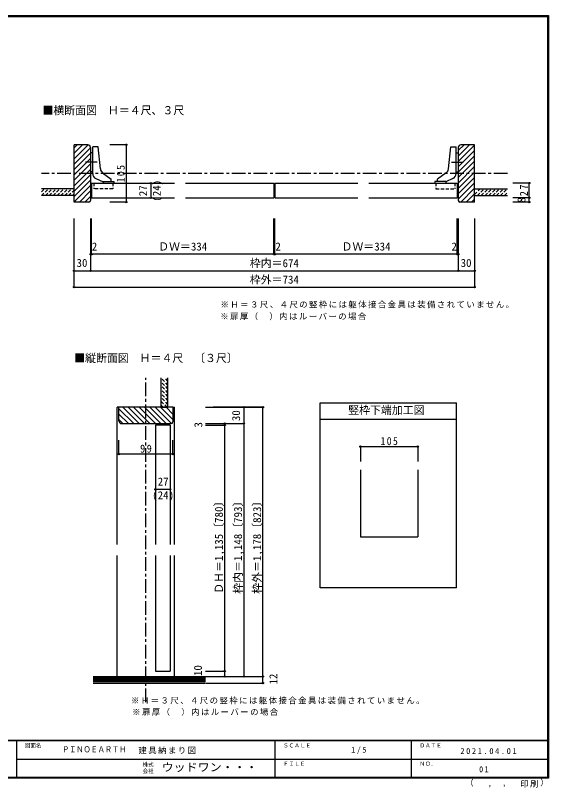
# Model space of a CAD drawing. Units: millimetres at full size, sheet at 1:5. Extents: x -973 to 977, y -718 to 696.
# Drawn here: x 0 to 977, y -718 to 696 of the extents above; entities that cross this region are included whole.
import ezdxf
from ezdxf.enums import TextEntityAlignment as Align

# ---------------------------------------------------------------- set-up
doc = ezdxf.new("R2010")
doc.units = ezdxf.units.MM
doc.header["$LTSCALE"] = 5
doc.header["$PDMODE"] = 32
doc.header["$PDSIZE"] = 2.5
doc.linetypes.add('CHAIN1', pattern=[8, 5, -1, 1, -1])
doc.linetypes.add('DASHED1', pattern=[1.8, 1.2, -0.6])
for name, color, linetype in [('0-0_補助線', 3, 'Continuous'), ('0-1_通り芯', 4, 'CHAIN1'), ('0-3_仕上げ', 2, 'Continuous'), ('0-4_枠', 3, 'Continuous'), ('0-6_扉', 6, 'Continuous'), ('0-7_金物', 7, 'Continuous'), ('0-A_文字', 7, 'Continuous'), ('0-B_寸法', 7, 'Continuous'), ('0-C_ハッチ', 4, 'Continuous'), ('F-1_枠', 6, 'Continuous'), ('F-A_文字', 7, 'Continuous')]:
    doc.layers.add(name, color=color, linetype=linetype)
doc.styles.add('ＭＳ ゴシック', font='')
doc.styles.get('ＭＳ ゴシック').set_extended_font_data('MS Gothic')

msp = doc.modelspace()

# ---------------------------------------------------------------- linework, layer by layer
at = {"layer": '0-0_補助線'}
for p, q in [((558.146, -13.5), (808.146, -13.5)), ((558.146, -352.005), (558.146, -13.5)), ((808.146, -352.005), (808.146, -13.5)), ((558.146, -43.5), (808.146, -43.5)), ((631.831, -136.109), (631.831, -258.475)), ((736.831, -136.109), (736.831, -258.475)), ((631.831, -258.475), (736.831, -258.475)), ((808.146, -352.005), (558.146, -352.005))]:
    msp.add_line(p, q, dxfattribs=at)
at = {"layer": '0-0_補助線', "color": 4}
for p, q in [((631.831, -93.488), (736.831, -93.488)), ((631.831, -93.488), (631.831, -120.621)), ((736.831, -93.488), (736.831, -120.621))]:
    msp.add_line(p, q, dxfattribs=at)
at = {"layer": '0-0_補助線', "color": 7}
for p in [(631.831, -93.488), (736.831, -93.488)]:
    msp.add_point(p, dxfattribs=at)
at = {"layer": '0-1_通り芯'}
for p, q in [((901.146, 406.5), (47.146, 406.5)), ((238.646, -561.299), (238.646, 32.5))]:
    msp.add_line(p, q, dxfattribs=at)
at = {"layer": '0-3_仕上げ'}
for p, q in [((107.146, 378.5), (47.146, 378.5)), ((841.146, 378.5), (901.146, 378.5)), ((107.146, 366), (47.146, 366)), ((841.146, 366), (901.146, 366)), ((266.646, -21.5), (266.646, 32.5)), ((279.146, -21.5), (279.146, 32.5)), ((266.646, -21.5), (279.146, -21.5)), ((142.146, -514.5), (348.146, -514.5)), ((142.146, -526.5), (348.146, -526.5))]:
    msp.add_line(p, q, dxfattribs=at)
at = {"layer": '0-3_仕上げ', "color": 7}
for p, q in [((348.146, -516.5), (142.146, -516.5)), ((348.146, -518.5), (142.146, -518.5)), ((348.146, -520.5), (142.146, -520.5)), ((348.146, -522.5), (142.146, -522.5)), ((348.146, -524.5), (142.146, -524.5))]:
    msp.add_line(p, q, dxfattribs=at)
at = {"layer": '0-4_枠'}
for p, q in [((132.146, 459), (107.146, 459)), ((137.146, 454), (137.146, 357)), ((811.146, 454), (811.146, 357)), ((841.146, 459), (816.146, 459)), ((841.146, 354), (841.146, 459)), ((841.146, 354), (814.146, 354)), ((288.146, -21.5), (189.146, -21.5)), ((189.146, -46.5), (189.146, -21.5)), ((288.146, -21.5), (288.146, -48.5)), ((194.146, -51.5), (285.146, -51.5))]:
    msp.add_line(p, q, dxfattribs=at)
at = {"layer": '0-4_枠', "color": 4}
for p, q in [((202.146, -21.5), (186.146, -21.5)), ((186.146, -273), (186.146, -21.5)), ((288.146, -21.5), (291.146, -21.5)), ((291.146, -273), (291.146, -21.5)), ((186.146, -514.5), (186.146, -293)), ((291.146, -514.5), (291.146, -293))]:
    msp.add_line(p, q, dxfattribs=at)
at = {"layer": '0-4_枠'}
msp.add_lwpolyline([(134.146, 354), (107.146, 354), (107.146, 459)], dxfattribs=at)
for centre, radius, start, end in [((132.146, 454), 5, 0, 90), ((816.146, 454), 5, 90, 180), ((134.146, 357), 3, 270, 0), ((814.146, 357), 3, 180, 270), ((194.146, -46.5), 5, 180, 270), ((285.146, -48.5), 3, 270, 0)]:
    msp.add_arc(centre, radius, start, end, dxfattribs=at)
at = {"layer": '0-6_扉'}
for p, q in [((139.146, 389), (139.146, 362)), ((139.146, 389), (291.146, 389)), ((475.146, 389), (475.146, 362)), ((475.146, 389), (627.146, 389)), ((647.146, 389), (809.146, 389)), ((809.146, 389), (809.146, 362)), ((139.146, 362), (291.146, 362)), ((311.146, 362), (473.146, 362)), ((475.146, 362), (627.146, 362)), ((647.146, 362), (809.146, 362)), ((283.146, -54.5), (256.146, -54.5)), ((256.146, -54.5), (256.146, -273)), ((283.146, -54.5), (283.146, -273)), ((256.146, -293), (256.146, -504.5)), ((283.146, -293), (283.146, -504.5)), ((256.146, -504.5), (283.146, -504.5))]:
    msp.add_line(p, q, dxfattribs=at)
msp.add_lwpolyline([(311.146, 389), (473.146, 389), (473.146, 362)], dxfattribs=at)
at = {"layer": '0-7_金物'}
for p, q in [((150.876, 455), (141.146, 455)), ((141.146, 406.271), (141.146, 455)), ((155.245, 414.851), (150.876, 455)), ((793.047, 414.851), (797.416, 455)), ((797.416, 455), (807.146, 455)), ((807.146, 406.271), (807.146, 455)), ((141.146, 444.5), (137.146, 444.5)), ((807.146, 444.5), (811.146, 444.5)), ((141.146, 409.5), (137.146, 409.5)), ((146.931, 397.203), (160.146, 391.061)), ((159.251, 407.885), (175.146, 396.161)), ((175.146, 392), (175.146, 396.161)), ((789.042, 407.885), (773.146, 396.161)), ((773.146, 392), (773.146, 396.161)), ((801.361, 397.203), (788.146, 391.061)), ((807.146, 409.5), (811.146, 409.5)), ((160.146, 392), (180.146, 392)), ((160.146, 392), (160.146, 389)), ((180.146, 392), (180.146, 389)), ((768.146, 392), (768.146, 389)), ((788.146, 392), (768.146, 392)), ((788.146, 392), (788.146, 389))]:
    msp.add_line(p, q, dxfattribs=at)
at = {"layer": '0-7_金物', "linetype": 'CHAIN1'}
for p, q in [((149.38, 427), (127.962, 427)), ((798.912, 427), (820.33, 427))]:
    msp.add_line(p, q, dxfattribs=at)
at = {"layer": '0-7_金物', "linetype": 'DASHED1'}
for p, q in [((143.146, 389), (143.146, 378.5)), ((805.146, 389), (805.146, 378.5))]:
    msp.add_line(p, q, dxfattribs=at)
for points in [[(178.146, 389), (178.146, 378.5), (143.146, 378.5)], [(770.146, 389), (770.146, 378.5), (805.146, 378.5)]]:
    msp.add_lwpolyline(points, dxfattribs=at)
at = {"layer": '0-7_金物'}
for centre, start, end in [((165.187, 415.933), 186.21051, 233.58794), ((783.106, 415.933), 306.41206, 353.78949), ((151.146, 406.271), 180, 245.07153), ((797.146, 406.271), 294.92847, 0)]:
    msp.add_arc(centre, 10, start, end, dxfattribs=at)
at = {"layer": '0-B_寸法', "color": 4}
for p, q in [((202.581, 459), (172.581, 459)), ((202.581, 459), (202.581, 354)), ((235.825, 389), (247.719, 389)), ((247.719, 389), (247.719, 362)), ((941.146, 389), (911.146, 389)), ((941.146, 362), (941.146, 389)), ((202.581, 354), (172.581, 354)), ((235.825, 362), (247.719, 362)), ((941.146, 362), (911.146, 362)), ((941.146, 354), (911.146, 354)), ((941.146, 354), (941.146, 362)), ((107.146, 198.5), (107.146, 324)), ((137.146, 324), (137.146, 228.5)), ((139.146, 258.5), (139.146, 324)), ((473.146, 258.5), (473.146, 324)), ((475.146, 258.5), (475.146, 324)), ((809.146, 258.5), (809.146, 324)), ((811.146, 324), (811.146, 228.5)), ((811.146, 258.5), (811.146, 313.5)), ((841.146, 324), (841.146, 198.5)), ((811.146, 258.5), (137.146, 258.5)), ((107.146, 228.5), (841.146, 228.5)), ((107.146, 198.5), (841.146, 198.5)), ((348.146, -21.5), (453.146, -21.5)), ((453.146, -21.5), (362.146, -21.5)), ((418.146, -21.5), (418.146, -514.5)), ((453.146, -526.5), (453.146, -21.5)), ((348.146, -51.5), (383.146, -51.5)), ((348.146, -54.5), (383.146, -54.5)), ((383.146, -51.174), (418.146, -51.174)), ((383.146, -514.5), (383.146, -51.5)), ((189.146, -107.331), (189.146, -81.96)), ((288.146, -107.331), (288.146, -81.96)), ((288.146, -107.331), (189.146, -107.331)), ((256.146, -160.929), (256.146, -171.844)), ((348.146, -504.5), (383.146, -504.5)), ((348.146, -514.5), (453.146, -514.5)), ((383.146, -514.5), (418.146, -514.5)), ((349.052, -526.5), (453.146, -526.5))]:
    msp.add_line(p, q, dxfattribs=at)
msp.add_lwpolyline([(283.146, -160.929), (283.146, -171.844), (256.146, -171.844)], dxfattribs=at)
at = {"layer": '0-B_寸法'}
for p in [(202.581, 459), (247.719, 389), (941.146, 389), (202.581, 354), (247.719, 362), (941.146, 362), (941.146, 354), (137.146, 258.5), (139.146, 258.5), (473.146, 258.5), (475.146, 258.5), (809.146, 258.5), (811.146, 258.5), (107.146, 228.5), (137.146, 228.5), (811.146, 228.5), (841.146, 228.5), (107.146, 198.5), (107.146, 198.5), (841.146, 198.5), (841.146, 198.5), (418.146, -21.5), (453.146, -21.5), (383.146, -51.5), (383.146, -54.5), (418.146, -51.174), (189.146, -107.331), (288.146, -107.331), (256.146, -171.844), (283.146, -171.844), (383.146, -504.5), (383.146, -514.5), (418.146, -514.5), (418.146, -514.5), (453.146, -514.5), (453.146, -514.5), (453.146, -526.5)]:
    msp.add_point(p, dxfattribs=at)
at = {"layer": '0-C_ハッチ'}
for p, q in [((107.146, 433.551), (132.595, 459)), ((107.146, 443.451), (122.696, 459)), ((107.146, 453.35), (112.796, 459)), ((107.146, 423.652), (137.146, 453.652)), ((811.146, 438.475), (831.672, 459)), ((811.146, 448.374), (821.772, 459)), ((811.146, 428.575), (841.146, 458.575)), ((107.146, 413.752), (137.146, 443.752)), ((811.146, 418.676), (841.146, 448.676)), ((811.146, 408.776), (841.146, 438.776)), ((107.146, 403.853), (137.146, 433.853)), ((811.146, 398.877), (841.146, 428.877)), ((107.146, 393.953), (137.146, 423.953)), ((107.146, 384.054), (137.146, 414.054)), ((811.146, 388.977), (841.146, 418.977)), ((137.146, 404.154), (107.146, 374.154)), ((811.146, 379.078), (841.146, 409.078)), ((811.146, 369.178), (841.146, 399.178)), ((137.146, 394.255), (107.146, 364.255)), ((137.146, 384.355), (107.146, 354.355)), ((811.146, 359.279), (841.146, 389.279)), ((116.691, 354), (137.146, 374.456)), ((815.767, 354), (841.146, 379.379)), ((825.666, 354), (841.146, 369.48)), ((126.59, 354), (137.146, 364.556)), ((835.566, 354), (841.146, 359.58)), ((216.418, -51.5), (189.146, -24.228)), ((226.318, -51.5), (196.318, -21.5)), ((236.217, -51.5), (206.217, -21.5)), ((246.117, -51.5), (216.117, -21.5)), ((256.016, -51.5), (226.016, -21.5)), ((265.916, -51.5), (235.916, -21.5)), ((275.815, -51.5), (245.815, -21.5)), ((285.715, -51.5), (255.715, -21.5)), ((288.146, -44.032), (265.614, -21.5)), ((288.146, -34.133), (275.514, -21.5)), ((206.519, -51.5), (189.146, -34.128)), ((196.619, -51.5), (189.146, -44.027))]:
    msp.add_line(p, q, dxfattribs=at)
at = {"layer": '0-C_ハッチ', "linetype": 'DASHED1'}
for p, q in [((47.146, 372.721), (52.925, 378.5)), ((47.496, 366), (59.996, 378.5)), ((54.567, 366), (67.067, 378.5)), ((61.638, 366), (74.138, 378.5)), ((68.709, 366), (81.209, 378.5)), ((75.78, 366), (88.28, 378.5)), ((82.851, 366), (95.351, 378.5)), ((89.922, 366), (102.422, 378.5)), ((96.993, 366), (107.146, 376.153)), ((104.065, 366), (107.146, 369.081)), ((841.146, 368.074), (851.573, 378.5)), ((846.144, 366), (858.644, 378.5)), ((853.215, 366), (865.715, 378.5)), ((860.286, 366), (872.786, 378.5)), ((867.357, 366), (879.857, 378.5)), ((874.428, 366), (886.928, 378.5)), ((881.499, 366), (893.999, 378.5)), ((888.57, 366), (901.07, 378.5)), ((895.641, 366), (901.146, 371.505)), ((279.146, 19.16), (266.646, 31.66)), ((279.146, 26.231), (272.877, 32.5)), ((279.146, 12.089), (266.646, 24.588)), ((279.146, 5.018), (266.646, 17.517)), ((279.146, -2.054), (266.646, 10.446)), ((279.146, -9.125), (266.646, 3.375)), ((279.146, -16.196), (266.646, -3.696)), ((277.38, -21.5), (266.646, -10.767)), ((270.309, -21.5), (266.646, -17.838))]:
    msp.add_line(p, q, dxfattribs=at)
at = {"layer": 'F-1_枠'}
for p, q in [((-973.347, 695.833), (976.653, 695.833)), ((-973.347, 695), (976.653, 695)), ((-973.347, 694.167), (976.653, 694.167)), ((974.986, 695.833), (974.986, -700.833)), ((975.82, 695.833), (975.82, -700.833)), ((976.653, 695.833), (976.653, -700.833)), ((976.653, -631.667), (-973.347, -631.667)), ((976.653, -632.5), (-973.347, -632.5)), ((1.653, -632.5), (1.653, -699.167)), ((474.986, -632.5), (474.986, -699.167)), ((724.986, -632.5), (724.986, -699.167)), ((1.653, -665.833), (974.986, -665.834)), ((976.653, -699.167), (-973.347, -699.167)), ((976.653, -700), (-973.347, -700)), ((976.653, -700.833), (-973.347, -700.833))]:
    msp.add_line(p, q, dxfattribs=at)

# ---------------------------------------------------------------- texts
at = {"layer": '0-0_補助線', "color": 7, "style": 'ＭＳ ゴシック'}
msp.add_text('竪枠下端加工図', height=14.66, dxfattribs=at).set_placement((609.396, -38.5), align=Align.BOTTOM_LEFT)
at = {"layer": '0-0_補助線', "color": 7, "insert": (668.641, -90.988), "char_height": 14.66, "attachment_point": 7, "style": 'ＭＳ ゴシック'}
msp.add_mtext('\\T1.27;\\W0.9;105', dxfattribs=at)
at = {"layer": '0-A_文字', "style": 'ＭＳ ゴシック'}
msp.add_text('■横断面図\u3000Ｈ＝４尺、３尺', height=14.66, dxfattribs=at).set_placement((48.99, 510.324), align=Align.BOTTOM_LEFT)
at = {"layer": '0-A_文字', "char_height": 11, "attachment_point": 7, "style": 'ＭＳ ゴシック'}
for s, insert in [('\\T1.17;※Ｈ＝３尺、４尺の竪枠には躯体接合金具は装備されていません。', (375.502, 159.75)), ('\\T1.17;※扉厚（\u3000）内はルーバーの場合', (374.916, 137.765)), ('\\T1.17;※Ｈ＝３尺、４尺の竪枠には躯体接合金具は装備されていません。', (211.347, -565.25)), ('\\T1.17;※扉厚（\u3000）内はルーバーの場合', (213.423, -586.51))]:
    msp.add_mtext(s, dxfattribs=dict(at, insert=insert))
at = {"layer": '0-B_寸法', "style": 'ＭＳ ゴシック'}
for s, p in [('27', (245.219, 364.875)), ('(24)', (270.219, 354.875)), ('8', (938.646, 353)), ('30', (415.646, -46.962)), ('3', (346.452, -58.673)), ('ＤＨ＝1,135〔780〕', (384.146, -363.095)), ('枠内＝1,148〔793〕', (419.146, -363.095)), ('枠外＝1,178〔823〕', (454.146, -363.095)), ('10', (345.722, -513.627)), ('12', (483.939, -529.13))]:
    msp.add_text(s, height=14.66, rotation=90, dxfattribs=at).set_placement(p, align=Align.BOTTOM_LEFT)
for s, p in [('2', (139.433, 261)), ('ＤＷ＝334', (261.146, 261)), ('2', (476.008, 261)), ('ＤＷ＝334', (597.146, 261)), ('2', (798.705, 261)), ('30', (111.521, 231)), ('枠内＝674', (429.146, 230.5)), ('30', (815.521, 231)), ('枠外＝734', (429.146, 200.5)), ('■縦断面図\u3000Ｈ＝４尺\u3000〔３尺〕', (107.146, 56.805)), ('27', (260.271, -169.344)), ('(24)', (250.271, -194.344))]:
    msp.add_text(s, height=14.66, dxfattribs=at).set_placement(p, align=Align.BOTTOM_LEFT)
at = {"layer": '0-B_寸法', "char_height": 14.66, "attachment_point": 7, "rotation": 90, "style": 'ＭＳ ゴシック'}
for s, insert in [('\\T1.27;\\W0.9;105', (200.081, 390.25)), ('\\T1.27;\\W0.95;27', (938.646, 364.875))]:
    msp.add_mtext(s, dxfattribs=dict(at, insert=insert))
at = {"layer": '0-B_寸法', "insert": (228.021, -104.831), "char_height": 14.66, "attachment_point": 7, "style": 'ＭＳ ゴシック'}
msp.add_mtext('\\T1.27;\\W0.95;99', dxfattribs=at)
at = {"layer": 'F-A_文字', "style": 'ＭＳ ゴシック'}
for s, height, p in [('図面名', 7.331, (16.653, -646.667)), ('ＳＣＡＬＥ', 7.331, (489.986, -646.667)), ('ＤＡＴＥ', 7.331, (739.986, -646.667)), ('株式', 7.331, (232.486, -681.5)), ('ＦＩＬＥ', 7.331, (489.986, -680)), ('ＮＯ．', 7.331, (739.986, -680.001)), ('会社', 7.331, (232.486, -693.5)), ('（', 11, (823.992, -718.052)), ('）', 11, (961.387, -717.355)), (',', 11, (865.199, -718.052)), (',', 11, (891.686, -717.588))]:
    msp.add_text(s, height=height, dxfattribs=at).set_placement(p, align=Align.BOTTOM_LEFT)
for s, height, width, p in [('ＰＩＮＯＥＡＲＴＨ', 11, 0.85, (84.986, -656.667)), ('ウッドワン・・・', 14.66, 1.1, (267.486, -692.5))]:
    msp.add_text(s, height=height, dxfattribs=dict(at, width=width)).set_placement(p, align=Align.BOTTOM_LEFT)
at = {"layer": 'F-A_文字', "char_height": 11, "attachment_point": 7, "style": 'ＭＳ ゴシック'}
for s, insert in [('\\T1.17;建具納まり図', (224.986, -656.667)), ('\\T1.38;\\W0.9;1/5', (614.986, -656.667)), ('\\T1.39;\\W0.85;2021.04.01', (814.986, -656.667)), ('\\T1.36;\\W0.9;01', (849.361, -690.001)), ('\\T1.17;印刷', (924.678, -717.82))]:
    msp.add_mtext(s, dxfattribs=dict(at, insert=insert))

doc.saveas('drawing.dxf')
